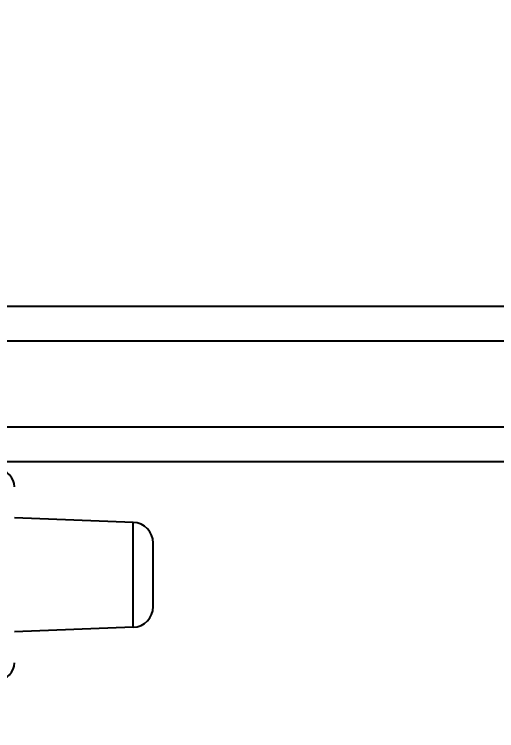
# Model space of a CAD drawing. Header units: millimetres. Extents: x 3267 to 5677, y -4731 to 2600.
# Drawn here: x 4742.42 to 4756.4, y -169.39 to -148.62 of the extents above; entities that cross this region are included whole.
import ezdxf

# ---------------------------------------------------------------- set-up
doc = ezdxf.new("R2010")
doc.units = ezdxf.units.MM
doc.header["$LTSCALE"] = 16.335
doc.header["$PDMODE"] = 3
doc.header["$PDSIZE"] = 0.3125
doc.layers.get('0').update_dxf_attribs({"linetype": 'CONTINUOUS'})
doc.layers.get('Defpoints').update_dxf_attribs({"linetype": 'CONTINUOUS'})
doc.styles.get("Standard").update_dxf_attribs({"font": 'txt', "width": 0.8})
doc.dimstyles.get("Standard").update_dxf_attribs({"dimtxt": 0.15625, "dimasz": 0.1875, "dimexe": 0.125, "dimexo": 0.0625, "dimtad": 0, "dimtih": 1, "dimtoh": 1, "dimdsep": 46, "dimtxsty": 'Standard', "dimcen": 0.09, "dimadec": 0, "dimazin": 0, "dimtp": 0.01, "dimtm": 0.01, "dimtfac": 1, "dimtofl": 0, "dimtmove": 0, "dimatfit": 3, "dimfxl": 0, "dimtolj": 1, "dimarcsym": 0})

# ---------------------------------------------------------------- blocks, each defined once
blk = doc.blocks.new('*D133')
at = {"color": 4, "lineweight": -2}
for p, q in [((4723.177, -202.237), (4723.177, -27.593)), ((4731.177, -27.593), (4748.892, -27.593)), ((4793.176, -27.593), (4772.359, -27.593)), ((4801.176, -192.521), (4801.176, -27.593))]:
    blk.add_line(p, q, dxfattribs=at)
at = {"color": 4}
for points in [[(4731.177, -26.259), (4731.177, -28.926), (4723.177, -27.593)], [(4793.176, -26.259), (4793.176, -28.926), (4801.176, -27.593)]]:
    blk.add_solid(points, dxfattribs=at)
at = {"layer": 'Defpoints', "color": 0}
for p in [(4723.177, -27.593), (4801.176, -192.521), (4723.177, -202.237)]:
    blk.add_point(p, dxfattribs=at)
at = {"color": 6, "insert": (4760.626, -27.593), "char_height": 8, "attachment_point": 5}
blk.add_mtext('\\A1;78.00', dxfattribs=at)

msp = doc.modelspace()

# ---------------------------------------------------------------- linework, layer by layer
at = {"color": 6, "linetype": 'Continuous'}
for p, q in [((4801.176, -157.092), (4734.401, -157.092)), ((4801.176, -158.097), (4738.602, -158.097)), ((4801.176, -160.592), (4734.401, -160.592)), ((4801.176, -161.597), (4738.602, -161.597)), ((4745.866, -163.35), (4742.424, -163.222)), ((4745.866, -166.393), (4745.866, -163.35)), ((4746.444, -165.794), (4746.444, -163.95)), ((4745.866, -166.393), (4742.424, -166.522))]:
    msp.add_line(p, q, dxfattribs=at)
for centre, radius, start, end in [((4741.924, -162.322), 0.5, 0, 88), ((4745.844, -163.95), 0.6, 0, 87.8631), ((4745.844, -165.794), 0.6, 272.1369, 0), ((4741.924, -167.421), 0.5, 272, 0)]:
    msp.add_arc(centre, radius, start, end, dxfattribs=at)

# ---------------------------------------------------------------- dimensions: what is measured, and where the dimension line sits
dim = msp.add_linear_dim(base=(4723.177, -27.593), p1=(4801.176, -192.521), p2=(4723.177, -202.237), dimstyle='Standard', override={"dimtxt": 8, "dimasz": 8, "dimexe": 0, "dimexo": 0, "dimgap": 0, "dimtih": 0, "dimtoh": 0, "dimzin": 0, "dimcen": 0, "dimclrd": 4, "dimclre": 4, "dimclrt": 6, "dimadec": 2, "dimtp": 0, "dimtm": 0, "dimtzin": 0})
dim.commit()
dim.dimension.update_dxf_attribs({"geometry": '*D133', "text_midpoint": (4760.626, -27.593), "dimtype": 160})

doc.saveas('drawing.dxf')
